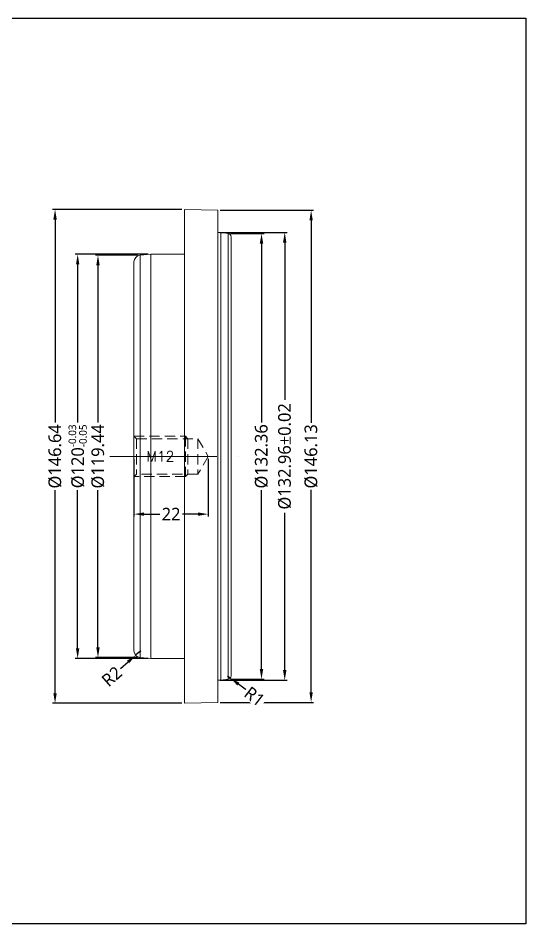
# Model space of a CAD drawing. Header units: millimetres. Extents: x 2430 to 2811, y 2094 to 2362.
# Drawn here: x 2660.1 to 2810.8, y 2093.5 to 2362.5 of the extents above; entities that cross this region are included whole.
import ezdxf
from ezdxf.enums import TextEntityAlignment as Align

# ---------------------------------------------------------------- set-up
doc = ezdxf.new("R2010")
doc.units = ezdxf.units.MM
doc.linetypes.add('CENTER', pattern=[50.8, 31.75, -6.35, 6.35, -6.35])
doc.linetypes.add('HIDDEN', pattern=[9.525, 6.35, -3.175])
doc.layers.add('1', color=7, linetype='Continuous', true_color=0xffffff)
doc.layers.add('21', color=7, linetype='Continuous', true_color=0xffffff)
doc.layers.add('dim', color=82, linetype='Continuous', lineweight=9)
doc.layers.add('screw', color=33, linetype='Continuous', lineweight=13)
doc.styles.add('Capful-A', font='')
doc.styles.add('TXT', font='txt.shx', dxfattribs={"bigfont": 'gbcbig.shx'})
doc.styles.get('Capful-A').set_extended_font_data('Microsoft YaHei')
doc.dimstyles.new('Capful-A-1.5', dxfattribs={"dimscale": 1.5, "dimtxt": 2.5, "dimasz": 2.5, "dimexe": 1.5, "dimexo": 1, "dimgap": 1.5, "dimtad": 0, "dimdsep": 46, "dimtxsty": 'Capful-A', "dimcen": 0, "dimclrt": 2, "dimazin": 2, "dimtfac": 1, "dimtmove": 0, "dimatfit": 3, "dimfxl": 0, "dimtolj": 1, "dimtzin": 0, "dimarcsym": 0})

# ---------------------------------------------------------------- blocks, each defined once
blk = doc.blocks.new('TK')
for p, q in [((0, 294), (415.8, 294)), ((415.8, 294), (415.8, 0)), ((415.8, 0), (0, 0))]:
    blk.add_line(p, q)
blk = doc.blocks.new('*D40')
at = {"layer": 'Defpoints', "color": 0, "transparency": 16777216}
for p in [(2694.48, 2232.35), (2716.51, 2232.35), (2694.48, 2215.2)]:
    blk.add_point(p, dxfattribs=at)
at = {"layer": 'dim', "color": 0, "lineweight": -2, "transparency": 16777216}
for p, q in [((2694.48, 2231.6), (2694.48, 2214.45)), ((2716.51, 2231.6), (2716.51, 2214.45)), ((2697.48, 2215.2), (2702.12, 2215.2)), ((2713.51, 2215.2), (2708.88, 2215.2))]:
    blk.add_line(p, q, dxfattribs=at)
at = {"layer": 'dim', "color": 0, "transparency": 16777216}
for points in [[(2697.48, 2215.7), (2697.48, 2214.7), (2694.48, 2215.2)], [(2713.51, 2215.7), (2713.51, 2214.7), (2716.51, 2215.2)]]:
    blk.add_solid(points, dxfattribs=at)
at = {"layer": 'dim', "color": 2, "transparency": 16777216, "insert": (2705.5, 2215.2), "char_height": 3.75, "attachment_point": 5, "style": 'Capful-A', "bg_fill": 3, "box_fill_scale": 1.1, "bg_fill_color": 256, "bg_fill_true_color": 13158600, "bg_fill_transparency": 0}
blk.add_mtext('\\A1;22', dxfattribs=at)
blk = doc.blocks.new('*D41')
at = {"layer": 'Defpoints', "color": 0, "transparency": 16777216}
for p in [(2719.33, 2305.41), (2719.33, 2159.28), (2747.05, 2159.28)]:
    blk.add_point(p, dxfattribs=at)
at = {"layer": 'dim', "color": 0, "lineweight": -2, "transparency": 16777216}
for p, q in [((2720.08, 2305.41), (2747.8, 2305.41)), ((2747.05, 2302.41), (2747.05, 2242.28)), ((2747.05, 2162.28), (2747.05, 2222.42)), ((2720.08, 2159.28), (2747.8, 2159.28))]:
    blk.add_line(p, q, dxfattribs=at)
at = {"layer": 'dim', "color": 0, "transparency": 16777216}
for points in [[(2746.55, 2302.41), (2747.55, 2302.41), (2747.05, 2305.41)], [(2746.55, 2162.28), (2747.55, 2162.28), (2747.05, 2159.28)]]:
    blk.add_solid(points, dxfattribs=at)
at = {"layer": 'dim', "color": 2, "transparency": 16777216, "insert": (2747.05, 2232.35), "char_height": 3.75, "attachment_point": 5, "rotation": 90, "style": 'Capful-A', "bg_fill": 3, "box_fill_scale": 1.1, "bg_fill_color": 256, "bg_fill_true_color": 13158600, "bg_fill_transparency": 0}
blk.add_mtext('\\A1;%%c146.13', dxfattribs=at)
blk = doc.blocks.new('*D42')
at = {"layer": 'Defpoints', "color": 0, "transparency": 16777216}
for p in [(2719.33, 2298.83), (2719.33, 2165.87), (2739.22, 2165.87)]:
    blk.add_point(p, dxfattribs=at)
at = {"layer": 'dim', "color": 0, "lineweight": -2, "transparency": 16777216}
for p, q in [((2720.08, 2298.83), (2739.97, 2298.83)), ((2739.22, 2295.83), (2739.22, 2249.13)), ((2739.22, 2168.87), (2739.22, 2215.57)), ((2720.08, 2165.87), (2739.97, 2165.87))]:
    blk.add_line(p, q, dxfattribs=at)
at = {"layer": 'dim', "color": 0, "transparency": 16777216}
for points in [[(2738.72, 2295.83), (2739.72, 2295.83), (2739.22, 2298.83)], [(2738.72, 2168.87), (2739.72, 2168.87), (2739.22, 2165.87)]]:
    blk.add_solid(points, dxfattribs=at)
at = {"layer": 'dim', "color": 2, "transparency": 16777216, "insert": (2739.22, 2232.35), "char_height": 3.75, "attachment_point": 5, "rotation": 90, "style": 'Capful-A', "bg_fill": 3, "box_fill_scale": 1.1, "bg_fill_color": 256, "bg_fill_true_color": 13158600, "bg_fill_transparency": 0}
blk.add_mtext('\\A1;%%c132.96±0.02', dxfattribs=at)
blk = doc.blocks.new('*D43')
at = {"layer": 'Defpoints', "color": 0, "transparency": 16777216}
for p in [(2722.43, 2298.53), (2722.43, 2166.17), (2732.33, 2166.17)]:
    blk.add_point(p, dxfattribs=at)
at = {"layer": 'dim', "color": 0, "lineweight": -2, "transparency": 16777216}
for p, q in [((2723.18, 2298.53), (2733.08, 2298.53)), ((2732.33, 2295.53), (2732.33, 2242.36)), ((2732.33, 2169.17), (2732.33, 2222.34)), ((2723.18, 2166.17), (2733.08, 2166.17))]:
    blk.add_line(p, q, dxfattribs=at)
at = {"layer": 'dim', "color": 0, "transparency": 16777216}
for points in [[(2731.83, 2295.53), (2732.83, 2295.53), (2732.33, 2298.53)], [(2731.83, 2169.17), (2732.83, 2169.17), (2732.33, 2166.17)]]:
    blk.add_solid(points, dxfattribs=at)
at = {"layer": 'dim', "color": 2, "transparency": 16777216, "insert": (2732.33, 2232.35), "char_height": 3.75, "attachment_point": 5, "rotation": 90, "style": 'Capful-A', "bg_fill": 3, "box_fill_scale": 1.1, "bg_fill_color": 256, "bg_fill_true_color": 13158600, "bg_fill_transparency": 0}
blk.add_mtext('\\A1;%%c132.36', dxfattribs=at)
blk = doc.blocks.new('*D44')
at = {"layer": 'Defpoints', "color": 0, "transparency": 16777216}
for p in [(2709.48, 2305.67), (2671.08, 2159.03), (2709.48, 2159.03)]:
    blk.add_point(p, dxfattribs=at)
at = {"layer": 'dim', "color": 0, "lineweight": -2, "transparency": 16777216}
for p, q in [((2708.73, 2305.67), (2670.33, 2305.67)), ((2671.08, 2302.67), (2671.08, 2242.41)), ((2671.08, 2162.03), (2671.08, 2222.28)), ((2708.73, 2159.03), (2670.33, 2159.03))]:
    blk.add_line(p, q, dxfattribs=at)
at = {"layer": 'dim', "color": 0, "transparency": 16777216}
for points in [[(2670.58, 2302.67), (2671.58, 2302.67), (2671.08, 2305.67)], [(2670.58, 2162.03), (2671.58, 2162.03), (2671.08, 2159.03)]]:
    blk.add_solid(points, dxfattribs=at)
at = {"layer": 'dim', "color": 2, "transparency": 16777216, "insert": (2671.08, 2232.35), "char_height": 3.75, "attachment_point": 5, "rotation": 90, "style": 'Capful-A', "bg_fill": 3, "box_fill_scale": 1.1, "bg_fill_color": 256, "bg_fill_true_color": 13158600, "bg_fill_transparency": 0}
blk.add_mtext('\\A1;%%c146.64', dxfattribs=at)
blk = doc.blocks.new('*D45')
at = {"layer": 'Defpoints', "color": 0, "transparency": 16777216}
for p in [(2699.48, 2292.35), (2677.78, 2172.35), (2699.48, 2172.35)]:
    blk.add_point(p, dxfattribs=at)
at = {"layer": 'dim', "color": 0, "lineweight": -2, "transparency": 16777216}
for p, q in [((2698.73, 2292.35), (2677.03, 2292.35)), ((2677.78, 2289.35), (2677.78, 2242.36)), ((2677.78, 2175.35), (2677.78, 2222.34)), ((2698.73, 2172.35), (2677.03, 2172.35))]:
    blk.add_line(p, q, dxfattribs=at)
at = {"layer": 'dim', "color": 0, "transparency": 16777216}
for points in [[(2677.28, 2289.35), (2678.28, 2289.35), (2677.78, 2292.35)], [(2677.28, 2175.35), (2678.28, 2175.35), (2677.78, 2172.35)]]:
    blk.add_solid(points, dxfattribs=at)
at = {"layer": 'dim', "color": 2, "transparency": 16777216, "insert": (2677.78, 2232.35), "char_height": 3.75, "attachment_point": 5, "rotation": 90, "style": 'Capful-A', "bg_fill": 3, "box_fill_scale": 1.1, "bg_fill_color": 256, "bg_fill_true_color": 13158600, "bg_fill_transparency": 0}
blk.add_mtext('\\A1;%%c120{\\H2.25;\\S-0.03^ -0.05;}', dxfattribs=at)
blk = doc.blocks.new('*D46')
at = {"layer": 'Defpoints', "color": 0, "transparency": 16777216}
for p in [(2696.31, 2292.07), (2683.81, 2172.62), (2696.31, 2172.62)]:
    blk.add_point(p, dxfattribs=at)
at = {"layer": 'dim', "color": 0, "lineweight": -2, "transparency": 16777216}
for p, q in [((2695.56, 2292.07), (2683.06, 2292.07)), ((2683.81, 2289.07), (2683.81, 2242.41)), ((2683.81, 2175.62), (2683.81, 2222.28)), ((2695.56, 2172.62), (2683.06, 2172.62))]:
    blk.add_line(p, q, dxfattribs=at)
at = {"layer": 'dim', "color": 0, "transparency": 16777216}
for points in [[(2683.31, 2289.07), (2684.31, 2289.07), (2683.81, 2292.07)], [(2683.31, 2175.62), (2684.31, 2175.62), (2683.81, 2172.62)]]:
    blk.add_solid(points, dxfattribs=at)
at = {"layer": 'dim', "color": 2, "transparency": 16777216, "insert": (2683.81, 2232.35), "char_height": 3.75, "attachment_point": 5, "rotation": 90, "style": 'Capful-A', "bg_fill": 3, "box_fill_scale": 1.1, "bg_fill_color": 256, "bg_fill_true_color": 13158600, "bg_fill_transparency": 0}
blk.add_mtext('\\A1;%%c119.44', dxfattribs=at)
blk = doc.blocks.new('*D47')
at = {"layer": 'Defpoints', "color": 0, "transparency": 16777216}
for p in [(2694.99, 2173.29), (2696.48, 2174.62)]:
    blk.add_point(p, dxfattribs=at)
at = {"layer": 'dim', "color": 0, "lineweight": -2, "transparency": 16777216}
for p, q in [((2696.48, 2174.62), (2694.99, 2173.29)), ((2690.49, 2169.32), (2692.74, 2171.3))]:
    blk.add_line(p, q, dxfattribs=at)
at = {"layer": 'dim', "color": 2, "transparency": 16777216, "insert": (2687.91, 2167.03), "char_height": 3.75, "attachment_point": 5, "rotation": 41.4945, "style": 'Capful-A', "bg_fill": 3, "box_fill_scale": 1.1, "bg_fill_color": 256, "bg_fill_true_color": 13158600, "bg_fill_transparency": 0}
blk.add_mtext('\\A1;R2', dxfattribs=at)
at = {"layer": 'dim', "color": 0, "transparency": 16777216}
blk.add_solid([(2692.41, 2171.68), (2693.07, 2170.93), (2694.99, 2173.29)], dxfattribs=at)
blk = doc.blocks.new('*D48')
at = {"layer": 'Defpoints', "color": 0, "transparency": 16777216}
for p in [(2722.29, 2167.16), (2723.08, 2166.55)]:
    blk.add_point(p, dxfattribs=at)
at = {"layer": 'dim', "color": 0, "lineweight": -2, "transparency": 16777216}
for p, q in [((2722.29, 2167.16), (2723.08, 2166.55)), ((2727.85, 2162.91), (2725.47, 2164.73))]:
    blk.add_line(p, q, dxfattribs=at)
at = {"layer": 'dim', "color": 2, "transparency": 16777216, "insert": (2730.28, 2161.06), "char_height": 3.75, "attachment_point": 5, "rotation": 322.6485, "style": 'Capful-A', "bg_fill": 3, "box_fill_scale": 1.1, "bg_fill_color": 256, "bg_fill_true_color": 13158600, "bg_fill_transparency": 0}
blk.add_mtext('\\A1;R1', dxfattribs=at)
at = {"layer": 'dim', "color": 0, "transparency": 16777216}
blk.add_solid([(2725.77, 2165.13), (2725.16, 2164.33), (2723.08, 2166.55)], dxfattribs=at)

msp = doc.modelspace()

# ---------------------------------------------------------------- linework, layer by layer
at = {"layer": '1', "color": 1, "linetype": 'CENTER', "lineweight": 18}
msp.add_line((2687.309, 2232.347), (2725.426, 2232.347), dxfattribs=at)
at = {"layer": '21', "color": 7, "linetype": 'Continuous', "lineweight": 18}
for p, q in [((2709.483, 2232.347), (2709.483, 2305.668)), ((2719.332, 2305.411), (2709.483, 2305.668)), ((2719.332, 2159.283), (2719.332, 2305.411)), ((2720.287, 2298.828), (2719.332, 2298.828)), ((2722.426, 2298.527), (2720.287, 2298.828)), ((2720.287, 2298.828), (2720.287, 2165.866)), ((2722.426, 2298.527), (2722.426, 2232.347)), ((2723.287, 2297.537), (2723.287, 2167.157)), ((2699.483, 2292.347), (2696.309, 2292.069)), ((2696.309, 2232.347), (2696.309, 2292.069)), ((2699.483, 2292.347), (2699.483, 2232.347)), ((2709.483, 2292.347), (2699.483, 2292.347)), ((2694.483, 2290.077), (2694.483, 2232.347)), ((2694.483, 2232.347), (2694.483, 2174.617)), ((2696.309, 2172.625), (2696.309, 2232.347)), ((2699.483, 2232.347), (2699.483, 2172.347)), ((2709.483, 2159.025), (2709.483, 2232.347)), ((2722.426, 2232.347), (2722.426, 2166.167)), ((2696.309, 2172.625), (2699.483, 2172.347)), ((2699.483, 2172.347), (2709.483, 2172.347)), ((2719.332, 2165.866), (2720.287, 2165.866)), ((2720.287, 2165.866), (2722.426, 2166.167)), ((2709.483, 2159.025), (2719.332, 2159.283))]:
    msp.add_line(p, q, dxfattribs=at)
for centre, radius, start, end in [((2722.287, 2297.537), 1, 0, 82), ((2696.483, 2290.077), 2, 95, 180), ((2696.483, 2174.617), 2, 180, 265), ((2722.287, 2167.157), 1, 278, 0)]:
    msp.add_arc(centre, radius, start, end, dxfattribs=at)
at = {"layer": 'screw', "color": 92, "linetype": 'HIDDEN', "ltscale": 0.48}
for p, q in [((2694.483, 2238.347), (2709.733, 2238.347)), ((2709.733, 2238.347), (2710.483, 2237.597)), ((2709.733, 2238.347), (2709.733, 2226.347)), ((2710.483, 2237.597), (2710.483, 2227.097)), ((2710.483, 2227.097), (2709.733, 2226.347)), ((2709.733, 2226.347), (2694.483, 2226.347))]:
    msp.add_line(p, q, dxfattribs=at)
at = {"layer": 'screw', "color": 8, "linetype": 'HIDDEN', "ltscale": 0.48}
for p, q in [((2694.483, 2238.347), (2695.233, 2237.597)), ((2695.233, 2237.597), (2695.233, 2227.097)), ((2695.233, 2237.597), (2713.483, 2237.597)), ((2713.483, 2237.597), (2716.515, 2232.347)), ((2713.483, 2237.597), (2713.483, 2227.097)), ((2716.515, 2232.347), (2713.483, 2227.097)), ((2695.233, 2227.097), (2694.483, 2226.347)), ((2713.483, 2227.097), (2695.233, 2227.097))]:
    msp.add_line(p, q, dxfattribs=at)
at = {"layer": 'screw', "color": 1, "linetype": 'CENTER', "ltscale": 0.3}
msp.add_line((2691.483, 2232.347), (2716.515, 2232.347), dxfattribs=at)

# ---------------------------------------------------------------- block references
at = {"xscale": 0.914806670238035, "yscale": 0.914806670238035, "zscale": 0.914806670238035}
msp.add_blockref('TK', (2430.391, 2093.527), dxfattribs=at)

# ---------------------------------------------------------------- texts
at = {"layer": 'screw', "color": 6, "linetype": 'HIDDEN', "ltscale": 0.48, "style": 'TXT'}
msp.add_text('M12', height=3, dxfattribs=at).set_placement((2702.349, 2232.347), align=Align.MIDDLE)

# ---------------------------------------------------------------- next in the draw order: dimensions: what is measured, and where the dimension line sits
at = {"layer": 'dim'}
dim = msp.add_linear_dim(base=(2747.054, 2159.283), p1=(2719.332, 2305.411), p2=(2719.332, 2159.283), angle=90, text='%%c<>', dimstyle='Capful-A-1.5', override={"dimasz": 2, "dimexe": 0.49975, "dimexo": 0.49975, "dimgap": 0.49975}, dxfattribs=at)
dim.commit()
dim.dimension.update_dxf_attribs({"geometry": '*D41', "text_midpoint": (2747.054, 2232.347), "dimtype": 160})
dim = msp.add_linear_dim(base=(2694.483, 2215.202), p1=(2716.515, 2232.347), p2=(2694.483, 2232.347), text='22', dimstyle='Capful-A-1.5', override={"dimasz": 2, "dimexe": 0.49975, "dimexo": 0.49975, "dimgap": 0.49975}, dxfattribs=at)
dim.commit()
dim.dimension.update_dxf_attribs({"geometry": '*D40', "text_midpoint": (2705.499, 2215.202)})

# ---------------------------------------------------------------- next in the draw order: dimensions: what is measured, and where the dimension line sits
for base, p1, p2, override, picture, middle in [((2671.08, 2159.025), (2709.483, 2305.668), (2709.483, 2159.025), {"dimasz": 2, "dimexe": 0.49975, "dimexo": 0.49975, "dimgap": 0.49975}, '*D44', (2671.08, 2232.347)), ((2739.216, 2165.866), (2719.332, 2298.828), (2719.332, 2165.866), {"dimasz": 2, "dimexe": 0.49975, "dimexo": 0.49975, "dimgap": 0.49975, "dimtol": 1, "dimlim": 0, "dimtp": 0.02, "dimtm": 0.02, "dimtfac": 1, "dimtdec": 2, "dimtolj": 1}, '*D42', (2739.216, 2232.347))]:
    dim = msp.add_linear_dim(base=base, p1=p1, p2=p2, angle=90, text='%%c<>', dimstyle='Capful-A-1.5', override=override, dxfattribs=at)
    dim.commit()
    dim.dimension.update_dxf_attribs({"geometry": picture, "text_midpoint": middle, "dimtype": 160})

# ---------------------------------------------------------------- next in the draw order: dimensions: what is measured, and where the dimension line sits
for base, p1, p2, override, picture, middle in [((2732.334, 2166.167), (2722.426, 2298.527), (2722.426, 2166.167), {"dimasz": 2, "dimexe": 0.49975, "dimexo": 0.49975, "dimgap": 0.49975}, '*D43', (2732.334, 2232.347)), ((2677.775, 2172.347), (2699.483, 2292.347), (2699.483, 2172.347), {"dimasz": 2, "dimexe": 0.49975, "dimexo": 0.49975, "dimgap": 0.49975, "dimtol": 1, "dimlim": 0, "dimtp": -0.03, "dimtm": 0.05, "dimtfac": 0.6, "dimtdec": 2, "dimtolj": 1}, '*D45', (2677.775, 2232.347))]:
    dim = msp.add_linear_dim(base=base, p1=p1, p2=p2, angle=90, text='%%c<>', dimstyle='Capful-A-1.5', override=override, dxfattribs=at)
    dim.commit()
    dim.dimension.update_dxf_attribs({"geometry": picture, "text_midpoint": middle, "dimtype": 160})

# ---------------------------------------------------------------- next in the draw order: dimensions: what is measured, and where the dimension line sits
dim = msp.add_linear_dim(base=(2683.809, 2172.625), p1=(2696.309, 2292.069), p2=(2696.309, 2172.625), angle=90, text='%%c<>', dimstyle='Capful-A-1.5', override={"dimasz": 2, "dimexe": 0.49975, "dimexo": 0.49975, "dimgap": 0.49975}, dxfattribs=at)
dim.commit()
dim.dimension.update_dxf_attribs({"geometry": '*D46', "text_midpoint": (2683.809, 2232.347)})
dim = msp.add_radius_dim(center=(2722.287, 2167.157), mpoint=(2723.082, 2166.55), dimstyle='Capful-A-1.5', override={"dimasz": 2, "dimexe": 0.49975, "dimexo": 0.49975, "dimgap": 0.49975}, dxfattribs=at)
dim.commit()
dim.dimension.update_dxf_attribs({"geometry": '*D48', "text_midpoint": (2730.277, 2161.059)})

# ---------------------------------------------------------------- next in the draw order: dimensions: what is measured, and where the dimension line sits
dim = msp.add_radius_dim(center=(2696.483, 2174.617), mpoint=(2694.985, 2173.292), dimstyle='Capful-A-1.5', override={"dimasz": 2, "dimexe": 0.49975, "dimexo": 0.49975, "dimgap": 0.49975}, dxfattribs=at)
dim.commit()
dim.dimension.update_dxf_attribs({"geometry": '*D47', "text_midpoint": (2687.908, 2167.032)})

doc.saveas('drawing.dxf')
